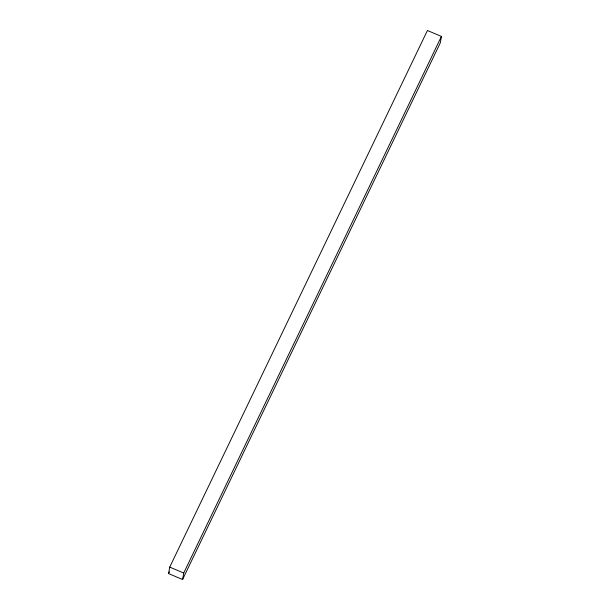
<?xml version="1.0" encoding="UTF-8"?>
<svg xmlns="http://www.w3.org/2000/svg" width="610" height="610" viewBox="0 0 610 610"><rect width="100%" height="100%" fill="white"/><g stroke="black" fill="none" stroke-linecap="round" stroke-linejoin="round"><path stroke-width="0.91" d="M168.573 573.591L169.725 567.109L427.419 30.5L441.426 36.409L440.275 42.891L182.581 579.5L168.573 573.591L169.397 571.875M182.581 579.5L183.732 573.019L441.426 36.409M169.725 567.109L183.732 573.019"/></g></svg>
